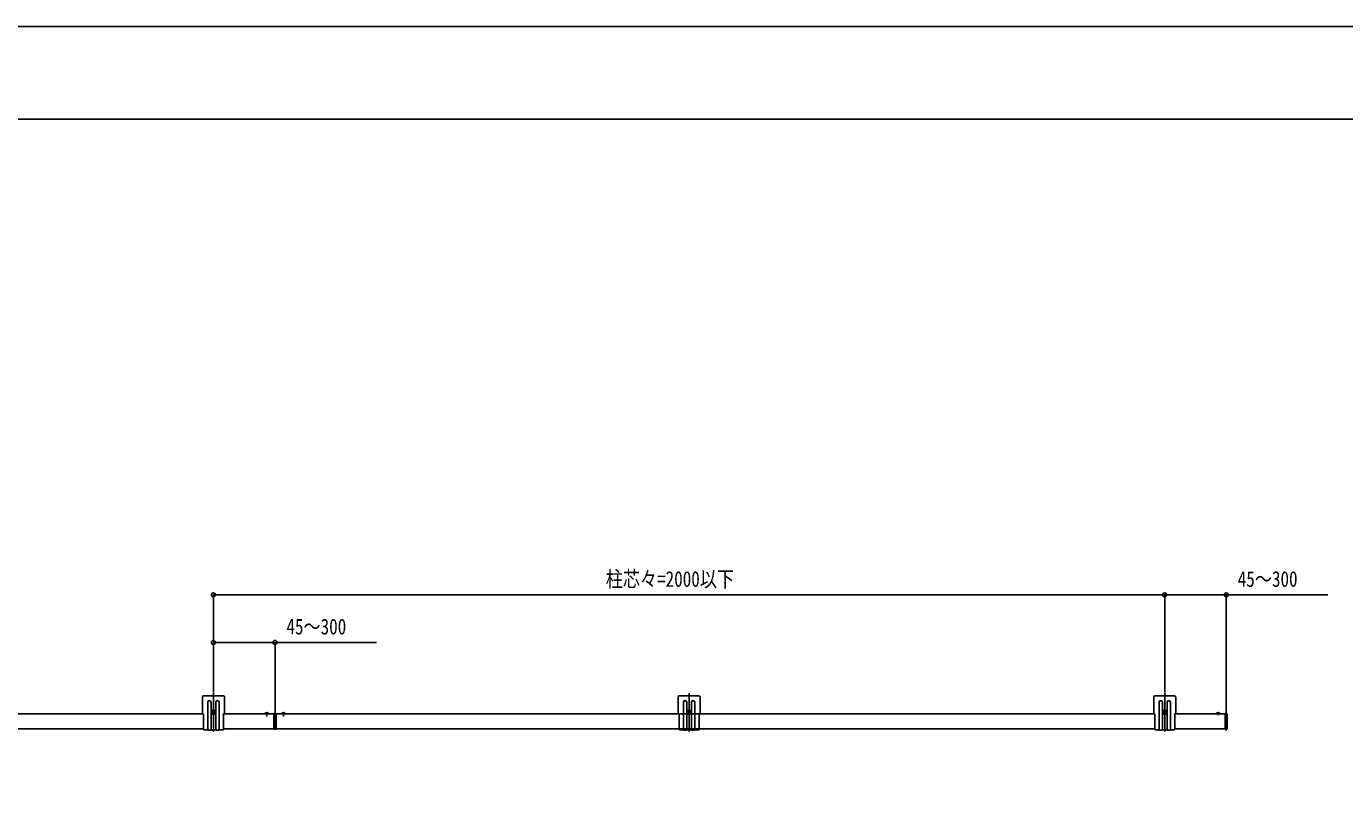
# Model space of a CAD drawing. Units: millimetres, scale not verified. Extents: x -4205 to 4205, y -2970 to 2970.
# Drawn here: x 5 to 2776, y 1332 to 2970 of the extents above; entities that cross this region are included whole.
import ezdxf
from ezdxf.enums import TextEntityAlignment as Align

# ---------------------------------------------------------------- set-up
doc = ezdxf.new("R2010")
doc.units = ezdxf.units.MM
doc.header["$LTSCALE"] = 10
for name, color, linetype in [('0-3_YKK_A1', 4, 'Continuous'), ('0-4_YKK_D', 6, 'Continuous'), ('0-5_YKK_ZWAK', 7, 'Continuous')]:
    doc.layers.add(name, color=color, linetype=linetype)
doc.styles.add('ＭＳ ゴシック', font='')
doc.styles.get('ＭＳ ゴシック').set_extended_font_data('MS Gothic')

msp = doc.modelspace()

# ---------------------------------------------------------------- linework, layer by layer
at = {"layer": '0-3_YKK_A1'}
for p, q in [((375, 1524.74), (375, 1560.24)), ((377.5, 1562.74), (418.5, 1562.74)), ((398, 1487.22), (398, 1568.38)), ((421, 1560.24), (421, 1524.74)), ((1375, 1524.74), (1375, 1560.24)), ((1377.5, 1562.74), (1418.5, 1562.74)), ((1398, 1487.22), (1398, 1568.38)), ((1421, 1560.24), (1421, 1524.74)), ((2375, 1524.74), (2375, 1560.24)), ((2377.5, 1562.74), (2418.5, 1562.74)), ((2398, 1487.22), (2398, 1568.38)), ((2421, 1560.24), (2421, 1524.74)), ((-1320, 1524.74), (375, 1524.74)), ((372, 1524.74), (377, 1524.74)), ((377, 1524.45), (377, 1524.74)), ((386, 1548.94), (386, 1491.24)), ((393, 1491.24), (393, 1548.94)), ((393.75, 1527.94), (402.25, 1527.94)), ((396.75, 1527.52), (395.92, 1527.52)), ((398, 1523.69), (398, 1532.19)), ((399.24, 1528.35), (400.07, 1528.35)), ((403, 1548.94), (403, 1491.24)), ((410, 1491.24), (410, 1548.94)), ((419, 1524.74), (419, 1524.45)), ((419, 1524.74), (421, 1524.74)), ((525, 1524.74), (421, 1524.74)), ((506.4, 1524.74), (513.6, 1524.74)), ((507.95, 1526.7), (508.86, 1524.89)), ((510, 1524.28), (508.86, 1524.89)), ((510, 1528.24), (510, 1519.08)), ((510, 1524.28), (511.15, 1524.89)), ((512.05, 1526.7), (511.15, 1524.89)), ((525, 1492.74), (525, 1524.74)), ((525.5, 1524.93), (525.5, 1524.22)), ((529.22, 1525.23), (527.5, 1525.34)), ((527.5, 1524.39), (527.5, 1493.09)), ((529.5, 1524.22), (529.5, 1524.93)), ((530, 1492.74), (530, 1524.74)), ((2375, 1524.74), (530, 1524.74)), ((542.95, 1526.7), (543.86, 1524.89)), ((545, 1524.28), (543.86, 1524.89)), ((545, 1528.24), (545, 1519.08)), ((545, 1524.28), (546.15, 1524.89)), ((547.05, 1526.7), (546.15, 1524.89)), ((1372, 1524.74), (1377, 1524.74)), ((1377, 1524.45), (1377, 1524.74)), ((1386, 1548.94), (1386, 1491.24)), ((1393, 1491.24), (1393, 1548.94)), ((1393.75, 1527.94), (1402.25, 1527.94)), ((1396.75, 1527.52), (1395.92, 1527.52)), ((1398, 1523.69), (1398, 1532.19)), ((1399.24, 1528.35), (1400.07, 1528.35)), ((1403, 1548.94), (1403, 1491.24)), ((1410, 1491.24), (1410, 1548.94)), ((1419, 1524.74), (1419, 1524.45)), ((1419, 1524.74), (1421, 1524.74)), ((2375, 1524.74), (2377, 1524.74)), ((2377, 1524.45), (2377, 1524.74)), ((2386, 1548.94), (2386, 1491.24)), ((2393, 1491.24), (2393, 1548.94)), ((2393.75, 1527.94), (2402.25, 1527.94)), ((2396.75, 1527.52), (2395.92, 1527.52)), ((2398, 1523.69), (2398, 1532.19)), ((2399.24, 1528.35), (2400.07, 1528.35)), ((2403, 1548.94), (2403, 1491.24)), ((2410, 1491.24), (2410, 1548.94)), ((2419, 1524.74), (2419, 1524.45)), ((2419, 1524.74), (2421, 1524.74)), ((2525, 1524.74), (2421, 1524.74)), ((2506.4, 1524.74), (2513.6, 1524.74)), ((2507.95, 1526.7), (2508.86, 1524.89)), ((2510, 1524.28), (2508.86, 1524.89)), ((2510, 1528.24), (2510, 1521.66)), ((2510, 1524.28), (2511.15, 1524.89)), ((2512.05, 1526.7), (2511.15, 1524.89)), ((2525, 1525.09), (2525, 1492.69)), ((2525.3, 1525.39), (2525.3, 1523.08)), ((2525.3, 1525.39), (2528.56, 1525.19)), ((2527.5, 1489.63), (2527.5, 1527.96)), ((377, 1509.45), (377, 1523.02)), ((377, 1491.24), (377, 1508.02)), ((419, 1523.02), (419, 1509.45)), ((419, 1508.02), (419, 1491.24)), ((525.5, 1524.22), (525.5, 1493.25)), ((529.5, 1493.25), (529.5, 1524.22)), ((1377, 1509.45), (1377, 1523.02)), ((1377, 1491.24), (1377, 1508.02)), ((1419, 1523.02), (1419, 1509.45)), ((1419, 1508.02), (1419, 1491.24)), ((2377, 1509.45), (2377, 1523.02)), ((2377, 1491.24), (2377, 1508.02)), ((2419, 1523.02), (2419, 1509.45)), ((2419, 1508.02), (2419, 1491.24)), ((2525.3, 1521.71), (2525.3, 1523.08)), ((2525.3, 1496.08), (2525.3, 1521.71)), ((2529.5, 1521.99), (2529.5, 1524.2)), ((2529.5, 1521.71), (2529.5, 1521.99)), ((2529.5, 1496.08), (2529.5, 1521.71)), ((377, 1492.74), (-1322, 1492.74)), ((386, 1491.24), (377, 1491.24)), ((392, 1490.24), (387, 1490.24)), ((403, 1491.24), (393, 1491.24)), ((404, 1490.24), (409, 1490.24)), ((419, 1491.24), (410, 1491.24)), ((419, 1492.74), (525, 1492.74)), ((525.5, 1493.25), (525.5, 1492.54)), ((527.5, 1492.14), (527.5, 1493.09)), ((529.5, 1492.54), (529.5, 1493.25)), ((530, 1492.74), (2377, 1492.74)), ((1386, 1491.24), (1377, 1491.24)), ((1392, 1490.24), (1387, 1490.24)), ((1403, 1491.24), (1393, 1491.24)), ((1404, 1490.24), (1409, 1490.24)), ((1419, 1491.24), (1410, 1491.24)), ((2386, 1491.24), (2377, 1491.24)), ((2392, 1490.24), (2387, 1490.24)), ((2403, 1491.24), (2393, 1491.24)), ((2404, 1490.24), (2409, 1490.24)), ((2419, 1491.24), (2410, 1491.24)), ((2419, 1492.74), (2525, 1492.74)), ((2525.3, 1494.71), (2525.3, 1496.08)), ((2525.3, 1494.71), (2525.3, 1492.39)), ((2525.3, 1492.39), (2528.56, 1492.59)), ((2529.5, 1495.8), (2529.5, 1496.08)), ((2529.5, 1493.59), (2529.5, 1495.8))]:
    msp.add_line(p, q, dxfattribs=at)
for points in [[(395.92, 1527.52), (395.92, 1528.35), (396.75, 1528.35)], [(397.58, 1529.18), (397.58, 1530.01), (398.41, 1530.01), (398.41, 1529.18)], [(398.41, 1526.69), (398.41, 1525.86), (397.58, 1525.86), (397.58, 1526.69)], [(400.07, 1528.35), (400.07, 1527.52), (399.24, 1527.52)], [(527.5, 1524.39), (527.5, 1525.34), (525.78, 1525.23)], [(1395.92, 1527.52), (1395.92, 1528.35), (1396.75, 1528.35)], [(1397.58, 1529.18), (1397.58, 1530.01), (1398.41, 1530.01), (1398.41, 1529.18)], [(1398.41, 1526.69), (1398.41, 1525.86), (1397.58, 1525.86), (1397.58, 1526.69)], [(1400.07, 1528.35), (1400.07, 1527.52), (1399.24, 1527.52)], [(2395.92, 1527.52), (2395.92, 1528.35), (2396.75, 1528.35)], [(2397.58, 1529.18), (2397.58, 1530.01), (2398.41, 1530.01), (2398.41, 1529.18)], [(2398.41, 1526.69), (2398.41, 1525.86), (2397.58, 1525.86), (2397.58, 1526.69)], [(2400.07, 1528.35), (2400.07, 1527.52), (2399.24, 1527.52)], [(2525, 1522.8), (2525, 1522.73), (2525, 1522.64), (2525, 1522.54), (2525, 1522.43), (2525, 1522.31), (2525, 1522.17), (2525, 1522.03), (2525, 1521.87), (2525, 1521.71)], [(525.78, 1492.24), (527.5, 1492.14), (529.22, 1492.24)], [(2525, 1496.08), (2525, 1495.92), (2525, 1495.76), (2525, 1495.62), (2525, 1495.48), (2525, 1495.36), (2525, 1495.25), (2525, 1495.15), (2525, 1495.06), (2525, 1494.99)]]:
    msp.add_lwpolyline(points, dxfattribs=at)
for centre in [(398, 1527.94), (1398, 1527.94), (2398, 1527.94)]:
    msp.add_circle(centre, 4.25, dxfattribs=at)
for centre, radius, start, end in [((377.5, 1560.24), 2.5, 90, 180), ((389.5, 1548.94), 3.5, 0, 180), ((406.5, 1548.94), 3.5, 0, 180), ((418.5, 1560.24), 2.5, 0, 90), ((1377.5, 1560.24), 2.5, 90, 180), ((1389.5, 1548.94), 3.5, 0, 180), ((1406.5, 1548.94), 3.5, 0, 180), ((1418.5, 1560.24), 2.5, 0, 90), ((2377.5, 1560.24), 2.5, 90, 180), ((2389.5, 1548.94), 3.5, 0, 180), ((2406.5, 1548.94), 3.5, 0, 180), ((2418.5, 1560.24), 2.5, 0, 90), ((376.3, 1523.74), 1, 314.427, 45.573), ((396.75, 1529.18), 0.83, 270, 0), ((396.75, 1526.69), 0.83, 0, 90), ((399.24, 1529.18), 0.83, 180, 270), ((399.24, 1526.69), 0.83, 90, 180), ((419.7, 1523.74), 1, 134.427, 225.573), ((506.4, 1524.89), 0.154, 152.71904, 270), ((510, 1523.04), 4.2, 27.28096, 152.71904), ((513.6, 1524.89), 0.154, 270, 27.28096), ((525.8, 1524.93), 0.3, 93.5, 180), ((529.2, 1524.93), 0.3, 0, 86.5), ((541.4, 1524.89), 0.154, 152.71904, 270), ((545, 1523.04), 4.2, 27.28096, 152.71904), ((548.6, 1524.89), 0.154, 270, 27.28096), ((1376.3, 1523.74), 1, 314.427, 45.573), ((1396.75, 1529.18), 0.83, 270, 0), ((1396.75, 1526.69), 0.83, 0, 90), ((1399.24, 1529.18), 0.83, 180, 270), ((1399.24, 1526.69), 0.83, 90, 180), ((1419.7, 1523.74), 1, 134.427, 225.573), ((2376.3, 1523.74), 1, 314.427, 45.573), ((2396.75, 1529.18), 0.83, 270, 0), ((2396.75, 1526.69), 0.83, 0, 90), ((2399.24, 1529.18), 0.83, 180, 270), ((2399.24, 1526.69), 0.83, 90, 180), ((2419.7, 1523.74), 1, 134.427, 225.573), ((2506.4, 1524.89), 0.154, 152.71904, 270), ((2510, 1523.04), 4.2, 27.28096, 152.71904), ((2513.6, 1524.89), 0.154, 270, 27.28096), ((2525.3, 1525.09), 0.3, 90, 180), ((2528.5, 1524.2), 1, 0, 86.5), ((376.3, 1508.74), 1, 314.427, 45.573), ((419.7, 1508.74), 1, 134.427, 225.573), ((1376.3, 1508.74), 1, 314.427, 45.573), ((1419.7, 1508.74), 1, 134.427, 225.573), ((2376.3, 1508.74), 1, 314.427, 45.573), ((2419.7, 1508.74), 1, 134.427, 225.573), ((387, 1491.24), 1, 180, 270), ((392, 1491.24), 1, 270, 0), ((404, 1491.24), 1, 180, 270), ((409, 1491.24), 1, 270, 0), ((525.8, 1492.54), 0.3, 180, 266.5), ((529.2, 1492.54), 0.3, 273.5, 0), ((1387, 1491.24), 1, 180, 270), ((1392, 1491.24), 1, 270, 0), ((1404, 1491.24), 1, 180, 270), ((1409, 1491.24), 1, 270, 0), ((2387, 1491.24), 1, 180, 270), ((2392, 1491.24), 1, 270, 0), ((2404, 1491.24), 1, 180, 270), ((2409, 1491.24), 1, 270, 0), ((2525.3, 1492.69), 0.3, 180, 270), ((2528.5, 1493.59), 1, 273.5, 0)]:
    msp.add_arc(centre, radius, start, end, dxfattribs=at)
at = {"layer": '0-4_YKK_D'}
for p, q in [((398, 1569.38), (398, 1775.74)), ((398, 1774.74), (2398, 1774.74)), ((2398, 1569.38), (2398, 1775.74)), ((2398, 1569.38), (2398, 1775.74)), ((2527.5, 1528.96), (2527.5, 1775.74)), ((398, 1569.38), (398, 1675.74)), ((527.5, 1526.34), (527.5, 1675.74))]:
    msp.add_line(p, q, dxfattribs=at)
for points in [[(2398, 1774.74), (2527.5, 1774.74), (2740.9, 1774.74)], [(398, 1674.74), (527.5, 1674.74), (740.9, 1674.74)]]:
    msp.add_lwpolyline(points, dxfattribs=at)
for centre in [(398, 1774.74), (2398, 1774.74), (2398, 1774.74), (2527.5, 1774.74), (398, 1674.74), (527.5, 1674.74)]:
    msp.add_circle(centre, 4.25, dxfattribs=at)
at = {"layer": '0-5_YKK_ZWAK'}
msp.add_line((3895.02, 2775), (-3904.98, 2775), dxfattribs=at)
msp.add_lwpolyline([(-4205, -2970), (4205, -2970), (4205, 2970), (-4205, 2970)], close=True, dxfattribs=at)

# ---------------------------------------------------------------- texts
at = {"layer": '0-4_YKK_D', "style": 'ＭＳ ゴシック', "width": 0.8}
for s, p in [('柱芯々=2000以下', (1222.8, 1781.74)), ('45～300', (2551.5, 1781.74)), ('45～300', (551.5, 1681.74))]:
    msp.add_text(s, height=32.99, dxfattribs=at).set_placement(p, align=Align.BOTTOM_LEFT)

doc.saveas('drawing.dxf')
